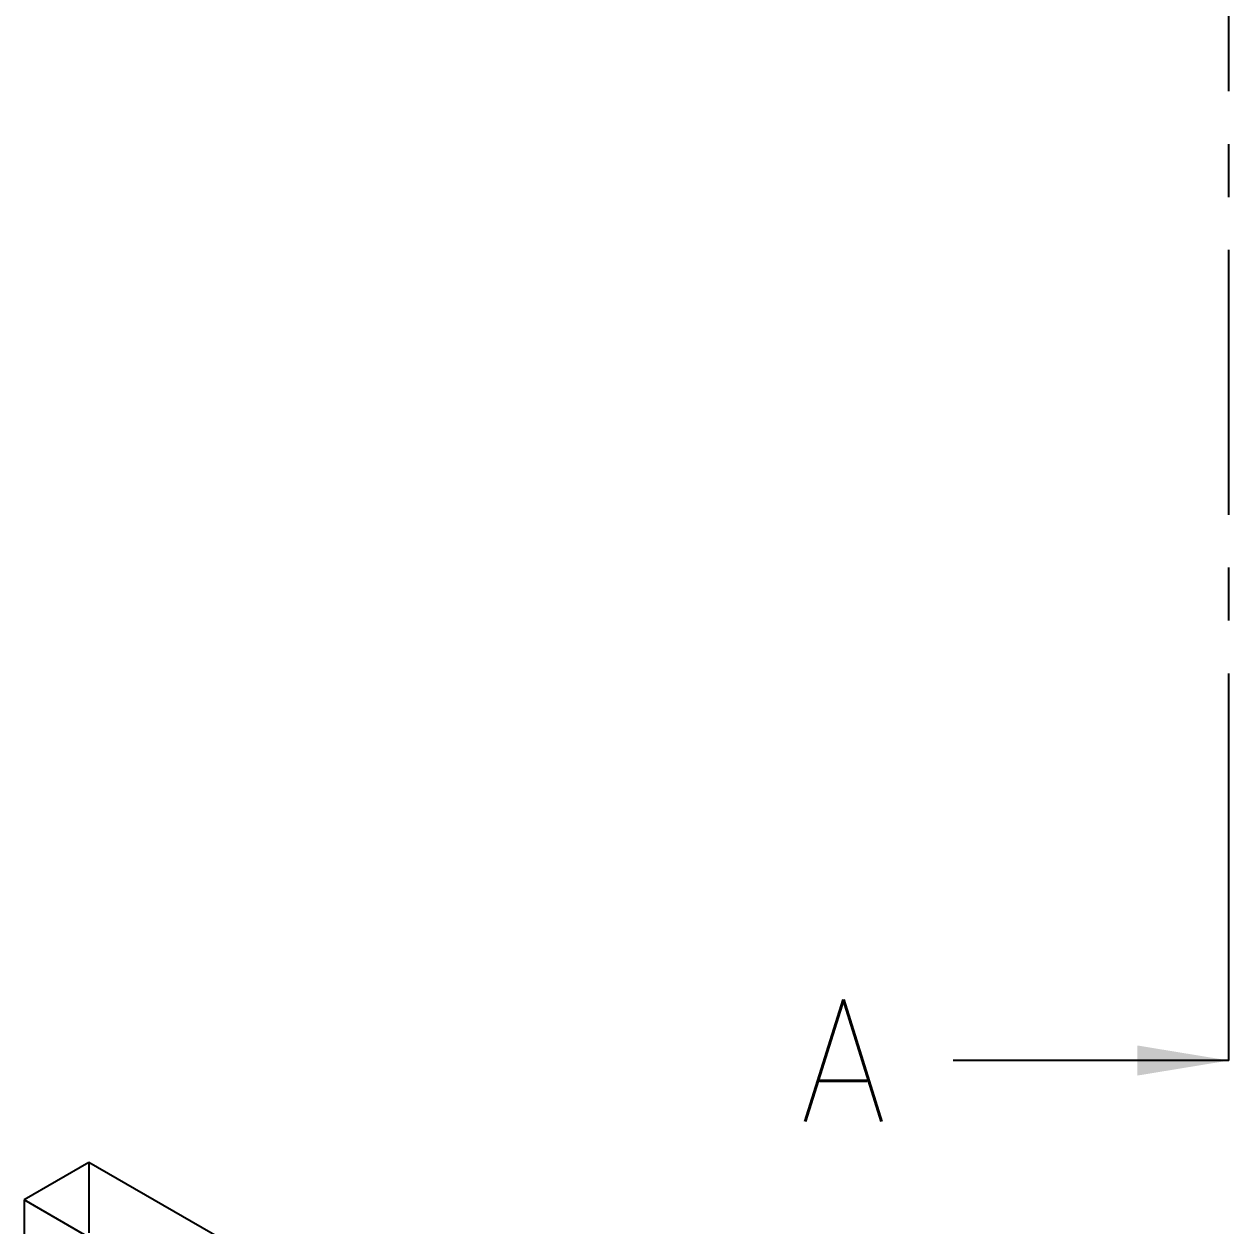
# Model space of a CAD drawing. Header units: millimetres. Extents: x 0 to 840, y 0 to 594.
# Drawn here: x 168.1 to 246.9, y 153.4 to 232.1 of the extents above; entities that cross this region are included whole.
import ezdxf

# ---------------------------------------------------------------- set-up
doc = ezdxf.new("R2010")
doc.units = ezdxf.units.MM
doc.header["$LTSCALE"] = 46.2
doc.linetypes.add('CENTER', pattern=[0.6, 0.375, -0.075, 0.075, -0.075])
doc.linetypes.add('HIDDEN', pattern=[0.2, 0.1, -0.1])
doc.layers.get('0').update_dxf_attribs({"linetype": 'CONTINUOUS', "true_color": 0xffffff})
doc.layers.add('DEFAULT_2', color=6, linetype='HIDDEN', true_color=0xff00ff)
doc.styles.get("Standard").update_dxf_attribs({"font": ''})
doc.styles.add('textstyle1', font='')
doc.styles.get('Standard').set_extended_font_data('txt')
doc.styles.get('textstyle1').set_extended_font_data('Standard')
doc.dimstyles.get("Standard").update_dxf_attribs({"dimtxt": 7, "dimasz": 6, "dimexe": 1, "dimexo": 1.5, "dimtad": 0, "dimtih": 1, "dimtxsty": 'Standard', "dimcen": 2.5, "dimadec": 0, "dimazin": 0, "dimtfac": 1, "dimtmove": 0, "dimatfit": 3, "dimfxl": 1, "dimarcsym": 0})

msp = doc.modelspace()

# ---------------------------------------------------------------- linework, layer by layer
at = {"color": 1, "linetype": 'CENTER', "true_color": 0xff0000}
msp.add_line((246.942, 172.26), (246.942, 411.478), dxfattribs=at)
at = {"color": 7, "linetype": 'CENTER', "true_color": 0xffffff}
msp.add_line((246.942, 164.26), (246.942, 172.26), dxfattribs=at)
at = {"color": 7, "linetype": 'CONTINUOUS', "true_color": 0xffffff}
for p, q in [((172.344, 157.596), (168.101, 155.146)), ((192.85, 145.757), (172.344, 157.596)), ((168.101, 155.146), (168.101, 109.422)), ((188.607, 143.307), (168.101, 155.146))]:
    msp.add_line(p, q, dxfattribs=at)
at = {"layer": 'DEFAULT_2', "color": 6, "linetype": 'HIDDEN', "true_color": 0xff00ff}
msp.add_line((172.344, 157.596), (172.344, 111.872), dxfattribs=at)

# ---------------------------------------------------------------- texts
at = {"color": 7, "linetype": 'CONTINUOUS', "true_color": 0xffffff, "style": 'textstyle1'}
msp.add_text('A', height=8, dxfattribs=at).set_placement((218.905, 160.26))

# ---------------------------------------------------------------- leaders
at = {"color": 7, "linetype": 'CONTINUOUS', "true_color": 0xffffff}
msp.add_leader([(246.942, 164.26), (228.905, 164.26)], dimstyle='Standard', override={"dimscale": 1}, dxfattribs=at)

doc.saveas('drawing.dxf')
